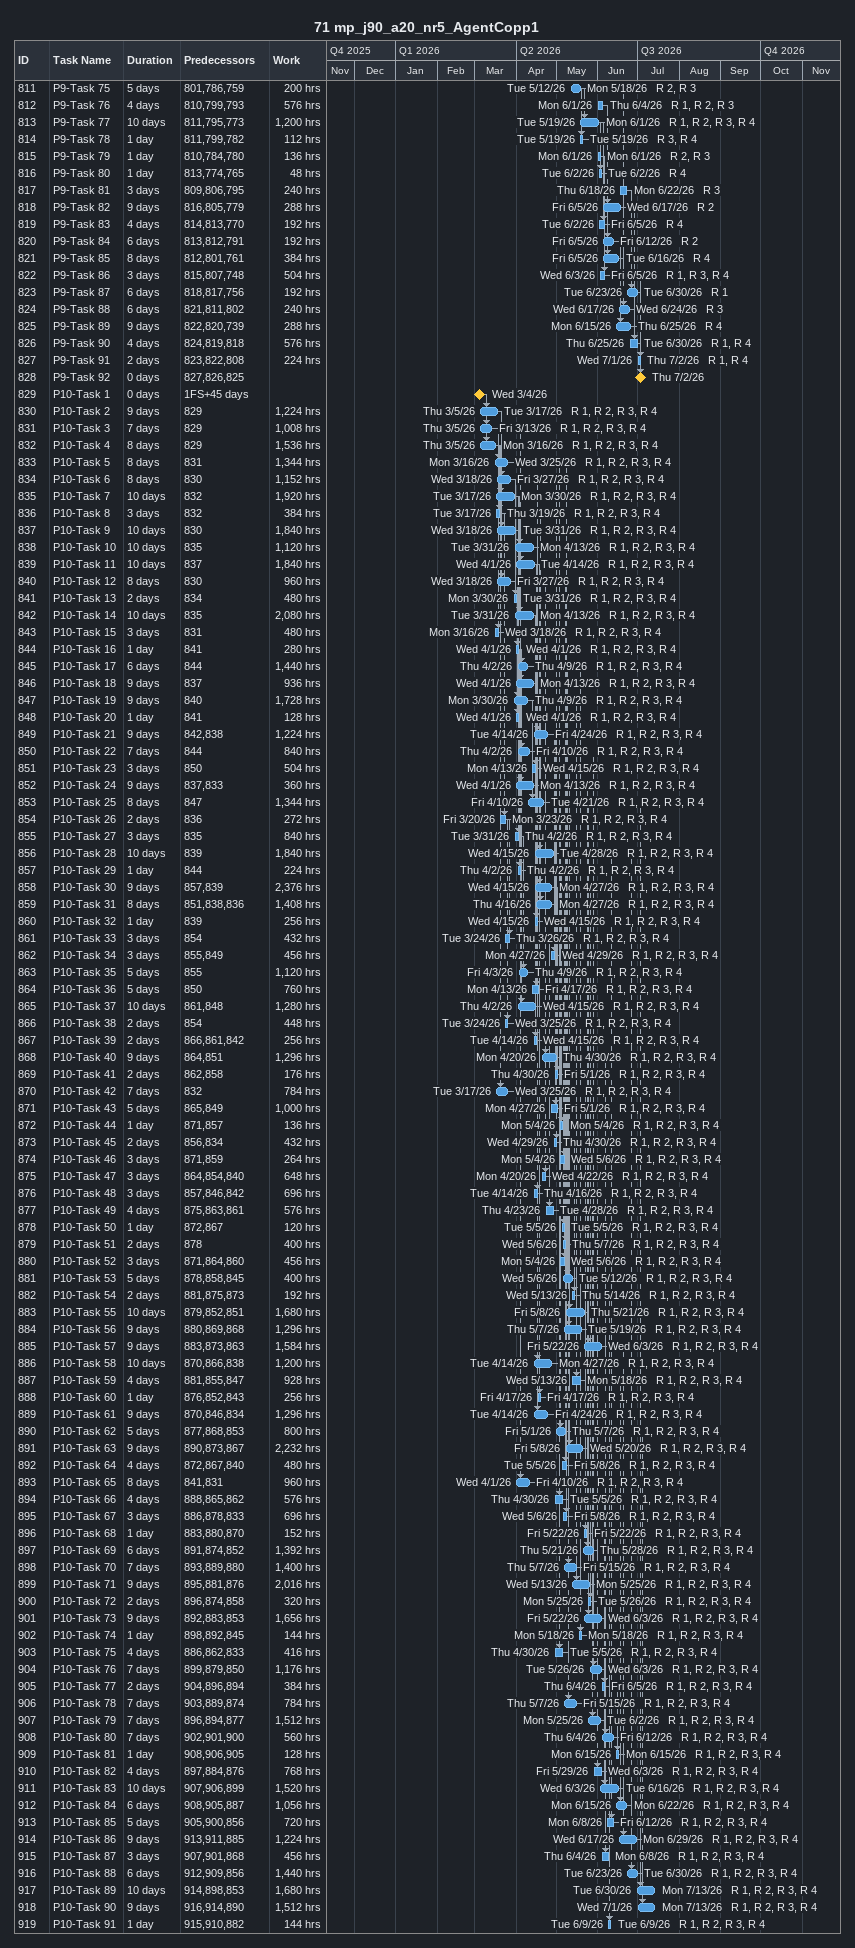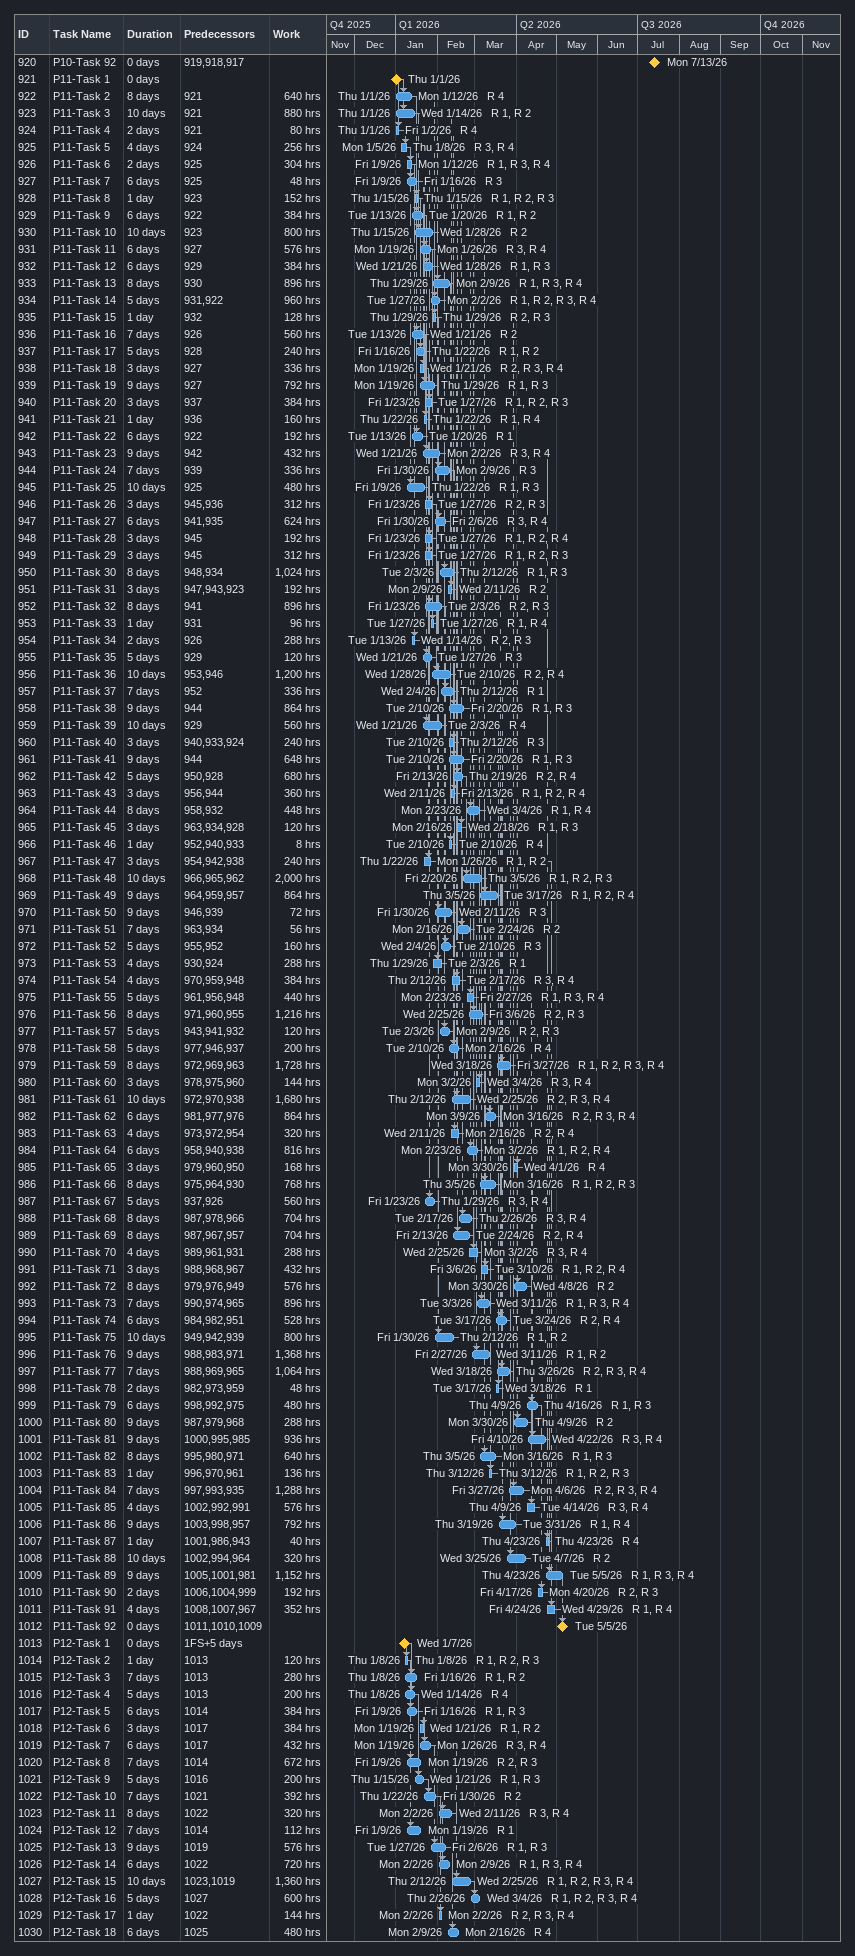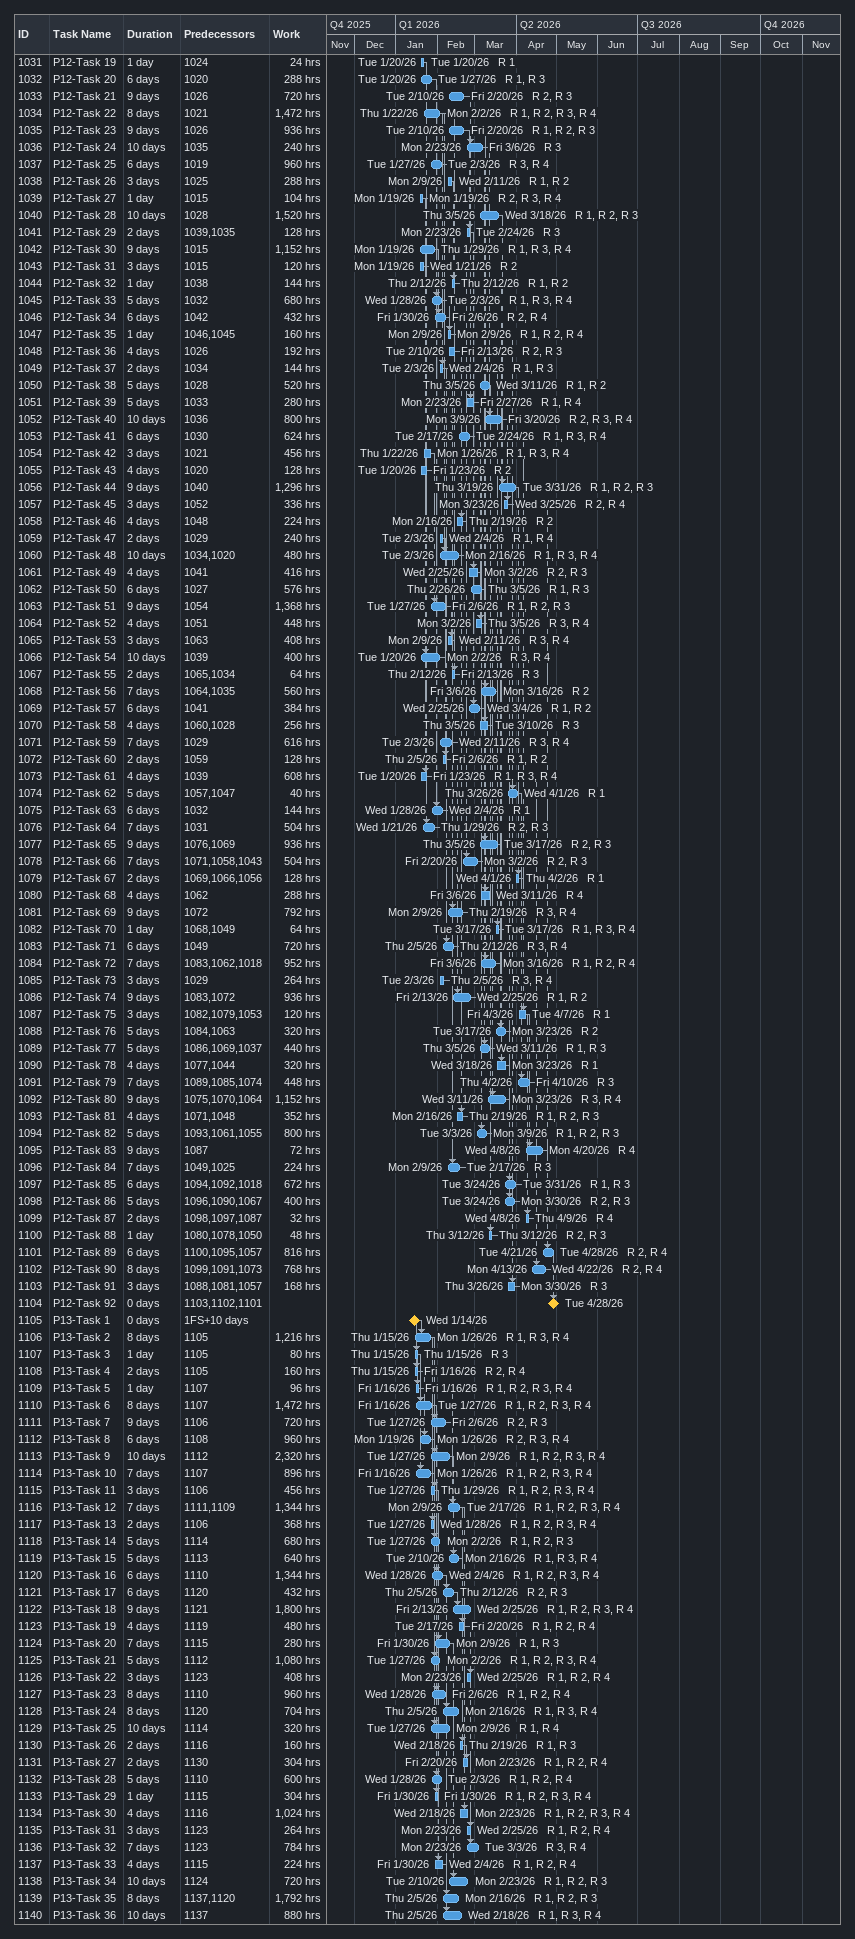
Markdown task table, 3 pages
71 mp_j90_a20_nr5_AgentCopp1

| ID | Task | Duration | Start | Finish | Predecessors | Resources | Work (h) |
|---|---|---|---|---|---|---|---|
| 811 | P9-Task 75 | 5d | 2026-05-12 | 2026-05-18 | 801, 786, 759 | R 2, R 3 | 200 |
| 812 | P9-Task 76 | 4d | 2026-06-01 | 2026-06-04 | 810, 799, 793 | R 1, R 2, R 3 | 576 |
| 813 | P9-Task 77 | 10d | 2026-05-19 | 2026-06-01 | 811, 795, 773 | R 1, R 2, R 3, R 4 | 1200 |
| 814 | P9-Task 78 | 1d | 2026-05-19 | 2026-05-19 | 811, 799, 782 | R 3, R 4 | 112 |
| 815 | P9-Task 79 | 1d | 2026-06-01 | 2026-06-01 | 810, 784, 780 | R 2, R 3 | 136 |
| 816 | P9-Task 80 | 1d | 2026-06-02 | 2026-06-02 | 813, 774, 765 | R 4 | 48 |
| 817 | P9-Task 81 | 3d | 2026-06-18 | 2026-06-22 | 809, 806, 795 | R 3 | 240 |
| 818 | P9-Task 82 | 9d | 2026-06-05 | 2026-06-17 | 816, 805, 779 | R 2 | 288 |
| 819 | P9-Task 83 | 4d | 2026-06-02 | 2026-06-05 | 814, 813, 770 | R 4 | 192 |
| 820 | P9-Task 84 | 6d | 2026-06-05 | 2026-06-12 | 813, 812, 791 | R 2 | 192 |
| 821 | P9-Task 85 | 8d | 2026-06-05 | 2026-06-16 | 812, 801, 761 | R 4 | 384 |
| 822 | P9-Task 86 | 3d | 2026-06-03 | 2026-06-05 | 815, 807, 748 | R 1, R 3, R 4 | 504 |
| 823 | P9-Task 87 | 6d | 2026-06-23 | 2026-06-30 | 818, 817, 756 | R 1 | 192 |
| 824 | P9-Task 88 | 6d | 2026-06-17 | 2026-06-24 | 821, 811, 802 | R 3 | 240 |
| 825 | P9-Task 89 | 9d | 2026-06-15 | 2026-06-25 | 822, 820, 739 | R 4 | 288 |
| 826 | P9-Task 90 | 4d | 2026-06-25 | 2026-06-30 | 824, 819, 818 | R 1, R 4 | 576 |
| 827 | P9-Task 91 | 2d | 2026-07-01 | 2026-07-02 | 823, 822, 808 | R 1, R 4 | 224 |
| 828 | P9-Task 92 | 0d | 2026-07-02 | 2026-07-02 | 827, 826, 825 |  |  |
| 829 | P10-Task 1 | 0d | 2026-03-04 | 2026-03-04 | 1FS+45d |  |  |
| 830 | P10-Task 2 | 9d | 2026-03-05 | 2026-03-17 | 829 | R 1, R 2, R 3, R 4 | 1224 |
| 831 | P10-Task 3 | 7d | 2026-03-05 | 2026-03-13 | 829 | R 1, R 2, R 3, R 4 | 1008 |
| 832 | P10-Task 4 | 8d | 2026-03-05 | 2026-03-16 | 829 | R 1, R 2, R 3, R 4 | 1536 |
| 833 | P10-Task 5 | 8d | 2026-03-16 | 2026-03-25 | 831 | R 1, R 2, R 3, R 4 | 1344 |
| 834 | P10-Task 6 | 8d | 2026-03-18 | 2026-03-27 | 830 | R 1, R 2, R 3, R 4 | 1152 |
| 835 | P10-Task 7 | 10d | 2026-03-17 | 2026-03-30 | 832 | R 1, R 2, R 3, R 4 | 1920 |
| 836 | P10-Task 8 | 3d | 2026-03-17 | 2026-03-19 | 832 | R 1, R 2, R 3, R 4 | 384 |
| 837 | P10-Task 9 | 10d | 2026-03-18 | 2026-03-31 | 830 | R 1, R 2, R 3, R 4 | 1840 |
| 838 | P10-Task 10 | 10d | 2026-03-31 | 2026-04-13 | 835 | R 1, R 2, R 3, R 4 | 1120 |
| 839 | P10-Task 11 | 10d | 2026-04-01 | 2026-04-14 | 837 | R 1, R 2, R 3, R 4 | 1840 |
| 840 | P10-Task 12 | 8d | 2026-03-18 | 2026-03-27 | 830 | R 1, R 2, R 3, R 4 | 960 |
| 841 | P10-Task 13 | 2d | 2026-03-30 | 2026-03-31 | 834 | R 1, R 2, R 3, R 4 | 480 |
| 842 | P10-Task 14 | 10d | 2026-03-31 | 2026-04-13 | 835 | R 1, R 2, R 3, R 4 | 2080 |
| 843 | P10-Task 15 | 3d | 2026-03-16 | 2026-03-18 | 831 | R 1, R 2, R 3, R 4 | 480 |
| 844 | P10-Task 16 | 1d | 2026-04-01 | 2026-04-01 | 841 | R 1, R 2, R 3, R 4 | 280 |
| 845 | P10-Task 17 | 6d | 2026-04-02 | 2026-04-09 | 844 | R 1, R 2, R 3, R 4 | 1440 |
| 846 | P10-Task 18 | 9d | 2026-04-01 | 2026-04-13 | 837 | R 1, R 2, R 3, R 4 | 936 |
| 847 | P10-Task 19 | 9d | 2026-03-30 | 2026-04-09 | 840 | R 1, R 2, R 3, R 4 | 1728 |
| 848 | P10-Task 20 | 1d | 2026-04-01 | 2026-04-01 | 841 | R 1, R 2, R 3, R 4 | 128 |
| 849 | P10-Task 21 | 9d | 2026-04-14 | 2026-04-24 | 842, 838 | R 1, R 2, R 3, R 4 | 1224 |
| 850 | P10-Task 22 | 7d | 2026-04-02 | 2026-04-10 | 844 | R 1, R 2, R 3, R 4 | 840 |
| 851 | P10-Task 23 | 3d | 2026-04-13 | 2026-04-15 | 850 | R 1, R 2, R 3, R 4 | 504 |
| 852 | P10-Task 24 | 9d | 2026-04-01 | 2026-04-13 | 837, 833 | R 1, R 2, R 3, R 4 | 360 |
| 853 | P10-Task 25 | 8d | 2026-04-10 | 2026-04-21 | 847 | R 1, R 2, R 3, R 4 | 1344 |
| 854 | P10-Task 26 | 2d | 2026-03-20 | 2026-03-23 | 836 | R 1, R 2, R 3, R 4 | 272 |
| 855 | P10-Task 27 | 3d | 2026-03-31 | 2026-04-02 | 835 | R 1, R 2, R 3, R 4 | 840 |
| 856 | P10-Task 28 | 10d | 2026-04-15 | 2026-04-28 | 839 | R 1, R 2, R 3, R 4 | 1840 |
| 857 | P10-Task 29 | 1d | 2026-04-02 | 2026-04-02 | 844 | R 1, R 2, R 3, R 4 | 224 |
| 858 | P10-Task 30 | 9d | 2026-04-15 | 2026-04-27 | 857, 839 | R 1, R 2, R 3, R 4 | 2376 |
| 859 | P10-Task 31 | 8d | 2026-04-16 | 2026-04-27 | 851, 838, 836 | R 1, R 2, R 3, R 4 | 1408 |
| 860 | P10-Task 32 | 1d | 2026-04-15 | 2026-04-15 | 839 | R 1, R 2, R 3, R 4 | 256 |
| 861 | P10-Task 33 | 3d | 2026-03-24 | 2026-03-26 | 854 | R 1, R 2, R 3, R 4 | 432 |
| 862 | P10-Task 34 | 3d | 2026-04-27 | 2026-04-29 | 855, 849 | R 1, R 2, R 3, R 4 | 456 |
| 863 | P10-Task 35 | 5d | 2026-04-03 | 2026-04-09 | 855 | R 1, R 2, R 3, R 4 | 1120 |
| 864 | P10-Task 36 | 5d | 2026-04-13 | 2026-04-17 | 850 | R 1, R 2, R 3, R 4 | 760 |
| 865 | P10-Task 37 | 10d | 2026-04-02 | 2026-04-15 | 861, 848 | R 1, R 2, R 3, R 4 | 1280 |
| 866 | P10-Task 38 | 2d | 2026-03-24 | 2026-03-25 | 854 | R 1, R 2, R 3, R 4 | 448 |
| 867 | P10-Task 39 | 2d | 2026-04-14 | 2026-04-15 | 866, 861, 842 | R 1, R 2, R 3, R 4 | 256 |
| 868 | P10-Task 40 | 9d | 2026-04-20 | 2026-04-30 | 864, 851 | R 1, R 2, R 3, R 4 | 1296 |
| 869 | P10-Task 41 | 2d | 2026-04-30 | 2026-05-01 | 862, 858 | R 1, R 2, R 3, R 4 | 176 |
| 870 | P10-Task 42 | 7d | 2026-03-17 | 2026-03-25 | 832 | R 1, R 2, R 3, R 4 | 784 |
| 871 | P10-Task 43 | 5d | 2026-04-27 | 2026-05-01 | 865, 849 | R 1, R 2, R 3, R 4 | 1000 |
| 872 | P10-Task 44 | 1d | 2026-05-04 | 2026-05-04 | 871, 857 | R 1, R 2, R 3, R 4 | 136 |
| 873 | P10-Task 45 | 2d | 2026-04-29 | 2026-04-30 | 856, 834 | R 1, R 2, R 3, R 4 | 432 |
| 874 | P10-Task 46 | 3d | 2026-05-04 | 2026-05-06 | 871, 859 | R 1, R 2, R 3, R 4 | 264 |
| 875 | P10-Task 47 | 3d | 2026-04-20 | 2026-04-22 | 864, 854, 840 | R 1, R 2, R 3, R 4 | 648 |
| 876 | P10-Task 48 | 3d | 2026-04-14 | 2026-04-16 | 857, 846, 842 | R 1, R 2, R 3, R 4 | 696 |
| 877 | P10-Task 49 | 4d | 2026-04-23 | 2026-04-28 | 875, 863, 861 | R 1, R 2, R 3, R 4 | 576 |
| 878 | P10-Task 50 | 1d | 2026-05-05 | 2026-05-05 | 872, 867 | R 1, R 2, R 3, R 4 | 120 |
| 879 | P10-Task 51 | 2d | 2026-05-06 | 2026-05-07 | 878 | R 1, R 2, R 3, R 4 | 400 |
| 880 | P10-Task 52 | 3d | 2026-05-04 | 2026-05-06 | 871, 864, 860 | R 1, R 2, R 3, R 4 | 456 |
| 881 | P10-Task 53 | 5d | 2026-05-06 | 2026-05-12 | 878, 858, 845 | R 1, R 2, R 3, R 4 | 400 |
| 882 | P10-Task 54 | 2d | 2026-05-13 | 2026-05-14 | 881, 875, 873 | R 1, R 2, R 3, R 4 | 192 |
| 883 | P10-Task 55 | 10d | 2026-05-08 | 2026-05-21 | 879, 852, 851 | R 1, R 2, R 3, R 4 | 1680 |
| 884 | P10-Task 56 | 9d | 2026-05-07 | 2026-05-19 | 880, 869, 868 | R 1, R 2, R 3, R 4 | 1296 |
| 885 | P10-Task 57 | 9d | 2026-05-22 | 2026-06-03 | 883, 873, 863 | R 1, R 2, R 3, R 4 | 1584 |
| 886 | P10-Task 58 | 10d | 2026-04-14 | 2026-04-27 | 870, 866, 838 | R 1, R 2, R 3, R 4 | 1200 |
| 887 | P10-Task 59 | 4d | 2026-05-13 | 2026-05-18 | 881, 855, 847 | R 1, R 2, R 3, R 4 | 928 |
| 888 | P10-Task 60 | 1d | 2026-04-17 | 2026-04-17 | 876, 852, 843 | R 1, R 2, R 3, R 4 | 256 |
| 889 | P10-Task 61 | 9d | 2026-04-14 | 2026-04-24 | 870, 846, 834 | R 1, R 2, R 3, R 4 | 1296 |
| 890 | P10-Task 62 | 5d | 2026-05-01 | 2026-05-07 | 877, 868, 853 | R 1, R 2, R 3, R 4 | 800 |
| 891 | P10-Task 63 | 9d | 2026-05-08 | 2026-05-20 | 890, 873, 867 | R 1, R 2, R 3, R 4 | 2232 |
| 892 | P10-Task 64 | 4d | 2026-05-05 | 2026-05-08 | 872, 867, 840 | R 1, R 2, R 3, R 4 | 480 |
| 893 | P10-Task 65 | 8d | 2026-04-01 | 2026-04-10 | 841, 831 | R 1, R 2, R 3, R 4 | 960 |
| 894 | P10-Task 66 | 4d | 2026-04-30 | 2026-05-05 | 888, 865, 862 | R 1, R 2, R 3, R 4 | 576 |
| 895 | P10-Task 67 | 3d | 2026-05-06 | 2026-05-08 | 886, 878, 833 | R 1, R 2, R 3, R 4 | 696 |
| 896 | P10-Task 68 | 1d | 2026-05-22 | 2026-05-22 | 883, 880, 870 | R 1, R 2, R 3, R 4 | 152 |
| 897 | P10-Task 69 | 6d | 2026-05-21 | 2026-05-28 | 891, 874, 852 | R 1, R 2, R 3, R 4 | 1392 |
| 898 | P10-Task 70 | 7d | 2026-05-07 | 2026-05-15 | 893, 889, 880 | R 1, R 2, R 3, R 4 | 1400 |
| 899 | P10-Task 71 | 9d | 2026-05-13 | 2026-05-25 | 895, 881, 876 | R 1, R 2, R 3, R 4 | 2016 |
| 900 | P10-Task 72 | 2d | 2026-05-25 | 2026-05-26 | 896, 874, 858 | R 1, R 2, R 3, R 4 | 320 |
| 901 | P10-Task 73 | 9d | 2026-05-22 | 2026-06-03 | 892, 883, 853 | R 1, R 2, R 3, R 4 | 1656 |
| 902 | P10-Task 74 | 1d | 2026-05-18 | 2026-05-18 | 898, 892, 845 | R 1, R 2, R 3, R 4 | 144 |
| 903 | P10-Task 75 | 4d | 2026-04-30 | 2026-05-05 | 886, 862, 833 | R 1, R 2, R 3, R 4 | 416 |
| 904 | P10-Task 76 | 7d | 2026-05-26 | 2026-06-03 | 899, 879, 850 | R 1, R 2, R 3, R 4 | 1176 |
| 905 | P10-Task 77 | 2d | 2026-06-04 | 2026-06-05 | 904, 896, 894 | R 1, R 2, R 3, R 4 | 384 |
| 906 | P10-Task 78 | 7d | 2026-05-07 | 2026-05-15 | 903, 889, 874 | R 1, R 2, R 3, R 4 | 784 |
| 907 | P10-Task 79 | 7d | 2026-05-25 | 2026-06-02 | 896, 894, 877 | R 1, R 2, R 3, R 4 | 1512 |
| 908 | P10-Task 80 | 7d | 2026-06-04 | 2026-06-12 | 902, 901, 900 | R 1, R 2, R 3, R 4 | 560 |
| 909 | P10-Task 81 | 1d | 2026-06-15 | 2026-06-15 | 908, 906, 905 | R 1, R 2, R 3, R 4 | 128 |
| 910 | P10-Task 82 | 4d | 2026-05-29 | 2026-06-03 | 897, 884, 876 | R 1, R 2, R 3, R 4 | 768 |
| 911 | P10-Task 83 | 10d | 2026-06-03 | 2026-06-16 | 907, 906, 899 | R 1, R 2, R 3, R 4 | 1520 |
| 912 | P10-Task 84 | 6d | 2026-06-15 | 2026-06-22 | 908, 905, 887 | R 1, R 2, R 3, R 4 | 1056 |
| 913 | P10-Task 85 | 5d | 2026-06-08 | 2026-06-12 | 905, 900, 856 | R 1, R 2, R 3, R 4 | 720 |
| 914 | P10-Task 86 | 9d | 2026-06-17 | 2026-06-29 | 913, 911, 885 | R 1, R 2, R 3, R 4 | 1224 |
| 915 | P10-Task 87 | 3d | 2026-06-04 | 2026-06-08 | 907, 901, 868 | R 1, R 2, R 3, R 4 | 456 |
| 916 | P10-Task 88 | 6d | 2026-06-23 | 2026-06-30 | 912, 909, 856 | R 1, R 2, R 3, R 4 | 1440 |
| 917 | P10-Task 89 | 10d | 2026-06-30 | 2026-07-13 | 914, 898, 853 | R 1, R 2, R 3, R 4 | 1680 |
| 918 | P10-Task 90 | 9d | 2026-07-01 | 2026-07-13 | 916, 914, 890 | R 1, R 2, R 3, R 4 | 1512 |
| 919 | P10-Task 91 | 1d | 2026-06-09 | 2026-06-09 | 915, 910, 882 | R 1, R 2, R 3, R 4 | 144 |
| 920 | P10-Task 92 | 0d | 2026-07-13 | 2026-07-13 | 919, 918, 917 |  |  |
| 921 | P11-Task 1 | 0d | 2026-01-01 | 2026-01-01 |  |  |  |
| 922 | P11-Task 2 | 8d | 2026-01-01 | 2026-01-12 | 921 | R 4 | 640 |
| 923 | P11-Task 3 | 10d | 2026-01-01 | 2026-01-14 | 921 | R 1, R 2 | 880 |
| 924 | P11-Task 4 | 2d | 2026-01-01 | 2026-01-02 | 921 | R 4 | 80 |
| 925 | P11-Task 5 | 4d | 2026-01-05 | 2026-01-08 | 924 | R 3, R 4 | 256 |
| 926 | P11-Task 6 | 2d | 2026-01-09 | 2026-01-12 | 925 | R 1, R 3, R 4 | 304 |
| 927 | P11-Task 7 | 6d | 2026-01-09 | 2026-01-16 | 925 | R 3 | 48 |
| 928 | P11-Task 8 | 1d | 2026-01-15 | 2026-01-15 | 923 | R 1, R 2, R 3 | 152 |
| 929 | P11-Task 9 | 6d | 2026-01-13 | 2026-01-20 | 922 | R 1, R 2 | 384 |
| 930 | P11-Task 10 | 10d | 2026-01-15 | 2026-01-28 | 923 | R 2 | 800 |
| 931 | P11-Task 11 | 6d | 2026-01-19 | 2026-01-26 | 927 | R 3, R 4 | 576 |
| 932 | P11-Task 12 | 6d | 2026-01-21 | 2026-01-28 | 929 | R 1, R 3 | 384 |
| 933 | P11-Task 13 | 8d | 2026-01-29 | 2026-02-09 | 930 | R 1, R 3, R 4 | 896 |
| 934 | P11-Task 14 | 5d | 2026-01-27 | 2026-02-02 | 931, 922 | R 1, R 2, R 3, R 4 | 960 |
| 935 | P11-Task 15 | 1d | 2026-01-29 | 2026-01-29 | 932 | R 2, R 3 | 128 |
| 936 | P11-Task 16 | 7d | 2026-01-13 | 2026-01-21 | 926 | R 2 | 560 |
| 937 | P11-Task 17 | 5d | 2026-01-16 | 2026-01-22 | 928 | R 1, R 2 | 240 |
| 938 | P11-Task 18 | 3d | 2026-01-19 | 2026-01-21 | 927 | R 2, R 3, R 4 | 336 |
| 939 | P11-Task 19 | 9d | 2026-01-19 | 2026-01-29 | 927 | R 1, R 3 | 792 |
| 940 | P11-Task 20 | 3d | 2026-01-23 | 2026-01-27 | 937 | R 1, R 2, R 3 | 384 |
| 941 | P11-Task 21 | 1d | 2026-01-22 | 2026-01-22 | 936 | R 1, R 4 | 160 |
| 942 | P11-Task 22 | 6d | 2026-01-13 | 2026-01-20 | 922 | R 1 | 192 |
| 943 | P11-Task 23 | 9d | 2026-01-21 | 2026-02-02 | 942 | R 3, R 4 | 432 |
| 944 | P11-Task 24 | 7d | 2026-01-30 | 2026-02-09 | 939 | R 3 | 336 |
| 945 | P11-Task 25 | 10d | 2026-01-09 | 2026-01-22 | 925 | R 1, R 3 | 480 |
| 946 | P11-Task 26 | 3d | 2026-01-23 | 2026-01-27 | 945, 936 | R 2, R 3 | 312 |
| 947 | P11-Task 27 | 6d | 2026-01-30 | 2026-02-06 | 941, 935 | R 3, R 4 | 624 |
| 948 | P11-Task 28 | 3d | 2026-01-23 | 2026-01-27 | 945 | R 1, R 2, R 4 | 192 |
| 949 | P11-Task 29 | 3d | 2026-01-23 | 2026-01-27 | 945 | R 1, R 2, R 3 | 312 |
| 950 | P11-Task 30 | 8d | 2026-02-03 | 2026-02-12 | 948, 934 | R 1, R 3 | 1024 |
| 951 | P11-Task 31 | 3d | 2026-02-09 | 2026-02-11 | 947, 943, 923 | R 2 | 192 |
| 952 | P11-Task 32 | 8d | 2026-01-23 | 2026-02-03 | 941 | R 2, R 3 | 896 |
| 953 | P11-Task 33 | 1d | 2026-01-27 | 2026-01-27 | 931 | R 1, R 4 | 96 |
| 954 | P11-Task 34 | 2d | 2026-01-13 | 2026-01-14 | 926 | R 2, R 3 | 288 |
| 955 | P11-Task 35 | 5d | 2026-01-21 | 2026-01-27 | 929 | R 3 | 120 |
| 956 | P11-Task 36 | 10d | 2026-01-28 | 2026-02-10 | 953, 946 | R 2, R 4 | 1200 |
| 957 | P11-Task 37 | 7d | 2026-02-04 | 2026-02-12 | 952 | R 1 | 336 |
| 958 | P11-Task 38 | 9d | 2026-02-10 | 2026-02-20 | 944 | R 1, R 3 | 864 |
| 959 | P11-Task 39 | 10d | 2026-01-21 | 2026-02-03 | 929 | R 4 | 560 |
| 960 | P11-Task 40 | 3d | 2026-02-10 | 2026-02-12 | 940, 933, 924 | R 3 | 240 |
| 961 | P11-Task 41 | 9d | 2026-02-10 | 2026-02-20 | 944 | R 1, R 3 | 648 |
| 962 | P11-Task 42 | 5d | 2026-02-13 | 2026-02-19 | 950, 928 | R 2, R 4 | 680 |
| 963 | P11-Task 43 | 3d | 2026-02-11 | 2026-02-13 | 956, 944 | R 1, R 2, R 4 | 360 |
| 964 | P11-Task 44 | 8d | 2026-02-23 | 2026-03-04 | 958, 932 | R 1, R 4 | 448 |
| 965 | P11-Task 45 | 3d | 2026-02-16 | 2026-02-18 | 963, 934, 928 | R 1, R 3 | 120 |
| 966 | P11-Task 46 | 1d | 2026-02-10 | 2026-02-10 | 952, 940, 933 | R 4 | 8 |
| 967 | P11-Task 47 | 3d | 2026-01-22 | 2026-01-26 | 954, 942, 938 | R 1, R 2 | 240 |
| 968 | P11-Task 48 | 10d | 2026-02-20 | 2026-03-05 | 966, 965, 962 | R 1, R 2, R 3 | 2000 |
| 969 | P11-Task 49 | 9d | 2026-03-05 | 2026-03-17 | 964, 959, 957 | R 1, R 2, R 4 | 864 |
| 970 | P11-Task 50 | 9d | 2026-01-30 | 2026-02-11 | 946, 939 | R 3 | 72 |
| 971 | P11-Task 51 | 7d | 2026-02-16 | 2026-02-24 | 963, 934 | R 2 | 56 |
| 972 | P11-Task 52 | 5d | 2026-02-04 | 2026-02-10 | 955, 952 | R 3 | 160 |
| 973 | P11-Task 53 | 4d | 2026-01-29 | 2026-02-03 | 930, 924 | R 1 | 288 |
| 974 | P11-Task 54 | 4d | 2026-02-12 | 2026-02-17 | 970, 959, 948 | R 3, R 4 | 384 |
| 975 | P11-Task 55 | 5d | 2026-02-23 | 2026-02-27 | 961, 956, 948 | R 1, R 3, R 4 | 440 |
| 976 | P11-Task 56 | 8d | 2026-02-25 | 2026-03-06 | 971, 960, 955 | R 2, R 3 | 1216 |
| 977 | P11-Task 57 | 5d | 2026-02-03 | 2026-02-09 | 943, 941, 932 | R 2, R 3 | 120 |
| 978 | P11-Task 58 | 5d | 2026-02-10 | 2026-02-16 | 977, 946, 937 | R 4 | 200 |
| 979 | P11-Task 59 | 8d | 2026-03-18 | 2026-03-27 | 972, 969, 963 | R 1, R 2, R 3, R 4 | 1728 |
| 980 | P11-Task 60 | 3d | 2026-03-02 | 2026-03-04 | 978, 975, 960 | R 3, R 4 | 144 |
| 981 | P11-Task 61 | 10d | 2026-02-12 | 2026-02-25 | 972, 970, 938 | R 2, R 3, R 4 | 1680 |
| 982 | P11-Task 62 | 6d | 2026-03-09 | 2026-03-16 | 981, 977, 976 | R 2, R 3, R 4 | 864 |
| 983 | P11-Task 63 | 4d | 2026-02-11 | 2026-02-16 | 973, 972, 954 | R 2, R 4 | 320 |
| 984 | P11-Task 64 | 6d | 2026-02-23 | 2026-03-02 | 958, 940, 938 | R 1, R 2, R 4 | 816 |
| 985 | P11-Task 65 | 3d | 2026-03-30 | 2026-04-01 | 979, 960, 950 | R 4 | 168 |
| 986 | P11-Task 66 | 8d | 2026-03-05 | 2026-03-16 | 975, 964, 930 | R 1, R 2, R 3 | 768 |
| 987 | P11-Task 67 | 5d | 2026-01-23 | 2026-01-29 | 937, 926 | R 3, R 4 | 560 |
| 988 | P11-Task 68 | 8d | 2026-02-17 | 2026-02-26 | 987, 978, 966 | R 3, R 4 | 704 |
| 989 | P11-Task 69 | 8d | 2026-02-13 | 2026-02-24 | 987, 967, 957 | R 2, R 4 | 704 |
| 990 | P11-Task 70 | 4d | 2026-02-25 | 2026-03-02 | 989, 961, 931 | R 3, R 4 | 288 |
| 991 | P11-Task 71 | 3d | 2026-03-06 | 2026-03-10 | 988, 968, 967 | R 1, R 2, R 4 | 432 |
| 992 | P11-Task 72 | 8d | 2026-03-30 | 2026-04-08 | 979, 976, 949 | R 2 | 576 |
| 993 | P11-Task 73 | 7d | 2026-03-03 | 2026-03-11 | 990, 974, 965 | R 1, R 3, R 4 | 896 |
| 994 | P11-Task 74 | 6d | 2026-03-17 | 2026-03-24 | 984, 982, 951 | R 2, R 4 | 528 |
| 995 | P11-Task 75 | 10d | 2026-01-30 | 2026-02-12 | 949, 942, 939 | R 1, R 2 | 800 |
| 996 | P11-Task 76 | 9d | 2026-02-27 | 2026-03-11 | 988, 983, 971 | R 1, R 2 | 1368 |
| 997 | P11-Task 77 | 7d | 2026-03-18 | 2026-03-26 | 988, 969, 965 | R 2, R 3, R 4 | 1064 |
| 998 | P11-Task 78 | 2d | 2026-03-17 | 2026-03-18 | 982, 973, 959 | R 1 | 48 |
| 999 | P11-Task 79 | 6d | 2026-04-09 | 2026-04-16 | 998, 992, 975 | R 1, R 3 | 480 |
| 1000 | P11-Task 80 | 9d | 2026-03-30 | 2026-04-09 | 987, 979, 968 | R 2 | 288 |
| 1001 | P11-Task 81 | 9d | 2026-04-10 | 2026-04-22 | 1000, 995, 985 | R 3, R 4 | 936 |
| 1002 | P11-Task 82 | 8d | 2026-03-05 | 2026-03-16 | 995, 980, 971 | R 1, R 3 | 640 |
| 1003 | P11-Task 83 | 1d | 2026-03-12 | 2026-03-12 | 996, 970, 961 | R 1, R 2, R 3 | 136 |
| 1004 | P11-Task 84 | 7d | 2026-03-27 | 2026-04-06 | 997, 993, 935 | R 2, R 3, R 4 | 1288 |
| 1005 | P11-Task 85 | 4d | 2026-04-09 | 2026-04-14 | 1002, 992, 991 | R 3, R 4 | 576 |
| 1006 | P11-Task 86 | 9d | 2026-03-19 | 2026-03-31 | 1003, 998, 957 | R 1, R 4 | 792 |
| 1007 | P11-Task 87 | 1d | 2026-04-23 | 2026-04-23 | 1001, 986, 943 | R 4 | 40 |
| 1008 | P11-Task 88 | 10d | 2026-03-25 | 2026-04-07 | 1002, 994, 964 | R 2 | 320 |
| 1009 | P11-Task 89 | 9d | 2026-04-23 | 2026-05-05 | 1005, 1001, 981 | R 1, R 3, R 4 | 1152 |
| 1010 | P11-Task 90 | 2d | 2026-04-17 | 2026-04-20 | 1006, 1004, 999 | R 2, R 3 | 192 |
| 1011 | P11-Task 91 | 4d | 2026-04-24 | 2026-04-29 | 1008, 1007, 967 | R 1, R 4 | 352 |
| 1012 | P11-Task 92 | 0d | 2026-05-05 | 2026-05-05 | 1011, 1010, 1009 |  |  |
| 1013 | P12-Task 1 | 0d | 2026-01-07 | 2026-01-07 | 1FS+5d |  |  |
| 1014 | P12-Task 2 | 1d | 2026-01-08 | 2026-01-08 | 1013 | R 1, R 2, R 3 | 120 |
| 1015 | P12-Task 3 | 7d | 2026-01-08 | 2026-01-16 | 1013 | R 1, R 2 | 280 |
| 1016 | P12-Task 4 | 5d | 2026-01-08 | 2026-01-14 | 1013 | R 4 | 200 |
| 1017 | P12-Task 5 | 6d | 2026-01-09 | 2026-01-16 | 1014 | R 1, R 3 | 384 |
| 1018 | P12-Task 6 | 3d | 2026-01-19 | 2026-01-21 | 1017 | R 1, R 2 | 384 |
| 1019 | P12-Task 7 | 6d | 2026-01-19 | 2026-01-26 | 1017 | R 3, R 4 | 432 |
| 1020 | P12-Task 8 | 7d | 2026-01-09 | 2026-01-19 | 1014 | R 2, R 3 | 672 |
| 1021 | P12-Task 9 | 5d | 2026-01-15 | 2026-01-21 | 1016 | R 1, R 3 | 200 |
| 1022 | P12-Task 10 | 7d | 2026-01-22 | 2026-01-30 | 1021 | R 2 | 392 |
| 1023 | P12-Task 11 | 8d | 2026-02-02 | 2026-02-11 | 1022 | R 3, R 4 | 320 |
| 1024 | P12-Task 12 | 7d | 2026-01-09 | 2026-01-19 | 1014 | R 1 | 112 |
| 1025 | P12-Task 13 | 9d | 2026-01-27 | 2026-02-06 | 1019 | R 1, R 3 | 576 |
| 1026 | P12-Task 14 | 6d | 2026-02-02 | 2026-02-09 | 1022 | R 1, R 3, R 4 | 720 |
| 1027 | P12-Task 15 | 10d | 2026-02-12 | 2026-02-25 | 1023, 1019 | R 1, R 2, R 3, R 4 | 1360 |
| 1028 | P12-Task 16 | 5d | 2026-02-26 | 2026-03-04 | 1027 | R 1, R 2, R 3, R 4 | 600 |
| 1029 | P12-Task 17 | 1d | 2026-02-02 | 2026-02-02 | 1022 | R 2, R 3, R 4 | 144 |
| 1030 | P12-Task 18 | 6d | 2026-02-09 | 2026-02-16 | 1025 | R 4 | 480 |
| 1031 | P12-Task 19 | 1d | 2026-01-20 | 2026-01-20 | 1024 | R 1 | 24 |
| 1032 | P12-Task 20 | 6d | 2026-01-20 | 2026-01-27 | 1020 | R 1, R 3 | 288 |
| 1033 | P12-Task 21 | 9d | 2026-02-10 | 2026-02-20 | 1026 | R 2, R 3 | 720 |
| 1034 | P12-Task 22 | 8d | 2026-01-22 | 2026-02-02 | 1021 | R 1, R 2, R 3, R 4 | 1472 |
| 1035 | P12-Task 23 | 9d | 2026-02-10 | 2026-02-20 | 1026 | R 1, R 2, R 3 | 936 |
| 1036 | P12-Task 24 | 10d | 2026-02-23 | 2026-03-06 | 1035 | R 3 | 240 |
| 1037 | P12-Task 25 | 6d | 2026-01-27 | 2026-02-03 | 1019 | R 3, R 4 | 960 |
| 1038 | P12-Task 26 | 3d | 2026-02-09 | 2026-02-11 | 1025 | R 1, R 2 | 288 |
| 1039 | P12-Task 27 | 1d | 2026-01-19 | 2026-01-19 | 1015 | R 2, R 3, R 4 | 104 |
| 1040 | P12-Task 28 | 10d | 2026-03-05 | 2026-03-18 | 1028 | R 1, R 2, R 3 | 1520 |
| 1041 | P12-Task 29 | 2d | 2026-02-23 | 2026-02-24 | 1039, 1035 | R 3 | 128 |
| 1042 | P12-Task 30 | 9d | 2026-01-19 | 2026-01-29 | 1015 | R 1, R 3, R 4 | 1152 |
| 1043 | P12-Task 31 | 3d | 2026-01-19 | 2026-01-21 | 1015 | R 2 | 120 |
| 1044 | P12-Task 32 | 1d | 2026-02-12 | 2026-02-12 | 1038 | R 1, R 2 | 144 |
| 1045 | P12-Task 33 | 5d | 2026-01-28 | 2026-02-03 | 1032 | R 1, R 3, R 4 | 680 |
| 1046 | P12-Task 34 | 6d | 2026-01-30 | 2026-02-06 | 1042 | R 2, R 4 | 432 |
| 1047 | P12-Task 35 | 1d | 2026-02-09 | 2026-02-09 | 1046, 1045 | R 1, R 2, R 4 | 160 |
| 1048 | P12-Task 36 | 4d | 2026-02-10 | 2026-02-13 | 1026 | R 2, R 3 | 192 |
| 1049 | P12-Task 37 | 2d | 2026-02-03 | 2026-02-04 | 1034 | R 1, R 3 | 144 |
| 1050 | P12-Task 38 | 5d | 2026-03-05 | 2026-03-11 | 1028 | R 1, R 2 | 520 |
| 1051 | P12-Task 39 | 5d | 2026-02-23 | 2026-02-27 | 1033 | R 1, R 4 | 280 |
| 1052 | P12-Task 40 | 10d | 2026-03-09 | 2026-03-20 | 1036 | R 2, R 3, R 4 | 800 |
| 1053 | P12-Task 41 | 6d | 2026-02-17 | 2026-02-24 | 1030 | R 1, R 3, R 4 | 624 |
| 1054 | P12-Task 42 | 3d | 2026-01-22 | 2026-01-26 | 1021 | R 1, R 3, R 4 | 456 |
| 1055 | P12-Task 43 | 4d | 2026-01-20 | 2026-01-23 | 1020 | R 2 | 128 |
| 1056 | P12-Task 44 | 9d | 2026-03-19 | 2026-03-31 | 1040 | R 1, R 2, R 3 | 1296 |
| 1057 | P12-Task 45 | 3d | 2026-03-23 | 2026-03-25 | 1052 | R 2, R 4 | 336 |
| 1058 | P12-Task 46 | 4d | 2026-02-16 | 2026-02-19 | 1048 | R 2 | 224 |
| 1059 | P12-Task 47 | 2d | 2026-02-03 | 2026-02-04 | 1029 | R 1, R 4 | 240 |
| 1060 | P12-Task 48 | 10d | 2026-02-03 | 2026-02-16 | 1034, 1020 | R 1, R 3, R 4 | 480 |
| 1061 | P12-Task 49 | 4d | 2026-02-25 | 2026-03-02 | 1041 | R 2, R 3 | 416 |
| 1062 | P12-Task 50 | 6d | 2026-02-26 | 2026-03-05 | 1027 | R 1, R 3 | 576 |
| 1063 | P12-Task 51 | 9d | 2026-01-27 | 2026-02-06 | 1054 | R 1, R 2, R 3 | 1368 |
| 1064 | P12-Task 52 | 4d | 2026-03-02 | 2026-03-05 | 1051 | R 3, R 4 | 448 |
| 1065 | P12-Task 53 | 3d | 2026-02-09 | 2026-02-11 | 1063 | R 3, R 4 | 408 |
| 1066 | P12-Task 54 | 10d | 2026-01-20 | 2026-02-02 | 1039 | R 3, R 4 | 400 |
| 1067 | P12-Task 55 | 2d | 2026-02-12 | 2026-02-13 | 1065, 1034 | R 3 | 64 |
| 1068 | P12-Task 56 | 7d | 2026-03-06 | 2026-03-16 | 1064, 1035 | R 2 | 560 |
| 1069 | P12-Task 57 | 6d | 2026-02-25 | 2026-03-04 | 1041 | R 1, R 2 | 384 |
| 1070 | P12-Task 58 | 4d | 2026-03-05 | 2026-03-10 | 1060, 1028 | R 3 | 256 |
| 1071 | P12-Task 59 | 7d | 2026-02-03 | 2026-02-11 | 1029 | R 3, R 4 | 616 |
| 1072 | P12-Task 60 | 2d | 2026-02-05 | 2026-02-06 | 1059 | R 1, R 2 | 128 |
| 1073 | P12-Task 61 | 4d | 2026-01-20 | 2026-01-23 | 1039 | R 1, R 3, R 4 | 608 |
| 1074 | P12-Task 62 | 5d | 2026-03-26 | 2026-04-01 | 1057, 1047 | R 1 | 40 |
| 1075 | P12-Task 63 | 6d | 2026-01-28 | 2026-02-04 | 1032 | R 1 | 144 |
| 1076 | P12-Task 64 | 7d | 2026-01-21 | 2026-01-29 | 1031 | R 2, R 3 | 504 |
| 1077 | P12-Task 65 | 9d | 2026-03-05 | 2026-03-17 | 1076, 1069 | R 2, R 3 | 936 |
| 1078 | P12-Task 66 | 7d | 2026-02-20 | 2026-03-02 | 1071, 1058, 1043 | R 2, R 3 | 504 |
| 1079 | P12-Task 67 | 2d | 2026-04-01 | 2026-04-02 | 1069, 1066, 1056 | R 1 | 128 |
| 1080 | P12-Task 68 | 4d | 2026-03-06 | 2026-03-11 | 1062 | R 4 | 288 |
| 1081 | P12-Task 69 | 9d | 2026-02-09 | 2026-02-19 | 1072 | R 3, R 4 | 792 |
| 1082 | P12-Task 70 | 1d | 2026-03-17 | 2026-03-17 | 1068, 1049 | R 1, R 3, R 4 | 64 |
| 1083 | P12-Task 71 | 6d | 2026-02-05 | 2026-02-12 | 1049 | R 3, R 4 | 720 |
| 1084 | P12-Task 72 | 7d | 2026-03-06 | 2026-03-16 | 1083, 1062, 1018 | R 1, R 2, R 4 | 952 |
| 1085 | P12-Task 73 | 3d | 2026-02-03 | 2026-02-05 | 1029 | R 3, R 4 | 264 |
| 1086 | P12-Task 74 | 9d | 2026-02-13 | 2026-02-25 | 1083, 1072 | R 1, R 2 | 936 |
| 1087 | P12-Task 75 | 3d | 2026-04-03 | 2026-04-07 | 1082, 1079, 1053 | R 1 | 120 |
| 1088 | P12-Task 76 | 5d | 2026-03-17 | 2026-03-23 | 1084, 1063 | R 2 | 320 |
| 1089 | P12-Task 77 | 5d | 2026-03-05 | 2026-03-11 | 1086, 1069, 1037 | R 1, R 3 | 440 |
| 1090 | P12-Task 78 | 4d | 2026-03-18 | 2026-03-23 | 1077, 1044 | R 1 | 320 |
| 1091 | P12-Task 79 | 7d | 2026-04-02 | 2026-04-10 | 1089, 1085, 1074 | R 3 | 448 |
| 1092 | P12-Task 80 | 9d | 2026-03-11 | 2026-03-23 | 1075, 1070, 1064 | R 3, R 4 | 1152 |
| 1093 | P12-Task 81 | 4d | 2026-02-16 | 2026-02-19 | 1071, 1048 | R 1, R 2, R 3 | 352 |
| 1094 | P12-Task 82 | 5d | 2026-03-03 | 2026-03-09 | 1093, 1061, 1055 | R 1, R 2, R 3 | 800 |
| 1095 | P12-Task 83 | 9d | 2026-04-08 | 2026-04-20 | 1087 | R 4 | 72 |
| 1096 | P12-Task 84 | 7d | 2026-02-09 | 2026-02-17 | 1049, 1025 | R 3 | 224 |
| 1097 | P12-Task 85 | 6d | 2026-03-24 | 2026-03-31 | 1094, 1092, 1018 | R 1, R 3 | 672 |
| 1098 | P12-Task 86 | 5d | 2026-03-24 | 2026-03-30 | 1096, 1090, 1067 | R 2, R 3 | 400 |
| 1099 | P12-Task 87 | 2d | 2026-04-08 | 2026-04-09 | 1098, 1097, 1087 | R 4 | 32 |
| 1100 | P12-Task 88 | 1d | 2026-03-12 | 2026-03-12 | 1080, 1078, 1050 | R 2, R 3 | 48 |
| 1101 | P12-Task 89 | 6d | 2026-04-21 | 2026-04-28 | 1100, 1095, 1057 | R 2, R 4 | 816 |
| 1102 | P12-Task 90 | 8d | 2026-04-13 | 2026-04-22 | 1099, 1091, 1073 | R 2, R 4 | 768 |
| 1103 | P12-Task 91 | 3d | 2026-03-26 | 2026-03-30 | 1088, 1081, 1057 | R 3 | 168 |
| 1104 | P12-Task 92 | 0d | 2026-04-28 | 2026-04-28 | 1103, 1102, 1101 |  |  |
| 1105 | P13-Task 1 | 0d | 2026-01-14 | 2026-01-14 | 1FS+10d |  |  |
| 1106 | P13-Task 2 | 8d | 2026-01-15 | 2026-01-26 | 1105 | R 1, R 3, R 4 | 1216 |
| 1107 | P13-Task 3 | 1d | 2026-01-15 | 2026-01-15 | 1105 | R 3 | 80 |
| 1108 | P13-Task 4 | 2d | 2026-01-15 | 2026-01-16 | 1105 | R 2, R 4 | 160 |
| 1109 | P13-Task 5 | 1d | 2026-01-16 | 2026-01-16 | 1107 | R 1, R 2, R 3, R 4 | 96 |
| 1110 | P13-Task 6 | 8d | 2026-01-16 | 2026-01-27 | 1107 | R 1, R 2, R 3, R 4 | 1472 |
| 1111 | P13-Task 7 | 9d | 2026-01-27 | 2026-02-06 | 1106 | R 2, R 3 | 720 |
| 1112 | P13-Task 8 | 6d | 2026-01-19 | 2026-01-26 | 1108 | R 2, R 3, R 4 | 960 |
| 1113 | P13-Task 9 | 10d | 2026-01-27 | 2026-02-09 | 1112 | R 1, R 2, R 3, R 4 | 2320 |
| 1114 | P13-Task 10 | 7d | 2026-01-16 | 2026-01-26 | 1107 | R 1, R 2, R 3, R 4 | 896 |
| 1115 | P13-Task 11 | 3d | 2026-01-27 | 2026-01-29 | 1106 | R 1, R 2, R 3, R 4 | 456 |
| 1116 | P13-Task 12 | 7d | 2026-02-09 | 2026-02-17 | 1111, 1109 | R 1, R 2, R 3, R 4 | 1344 |
| 1117 | P13-Task 13 | 2d | 2026-01-27 | 2026-01-28 | 1106 | R 1, R 2, R 3, R 4 | 368 |
| 1118 | P13-Task 14 | 5d | 2026-01-27 | 2026-02-02 | 1114 | R 1, R 2, R 3 | 680 |
| 1119 | P13-Task 15 | 5d | 2026-02-10 | 2026-02-16 | 1113 | R 1, R 3, R 4 | 640 |
| 1120 | P13-Task 16 | 6d | 2026-01-28 | 2026-02-04 | 1110 | R 1, R 2, R 3, R 4 | 1344 |
| 1121 | P13-Task 17 | 6d | 2026-02-05 | 2026-02-12 | 1120 | R 2, R 3 | 432 |
| 1122 | P13-Task 18 | 9d | 2026-02-13 | 2026-02-25 | 1121 | R 1, R 2, R 3, R 4 | 1800 |
| 1123 | P13-Task 19 | 4d | 2026-02-17 | 2026-02-20 | 1119 | R 1, R 2, R 4 | 480 |
| 1124 | P13-Task 20 | 7d | 2026-01-30 | 2026-02-09 | 1115 | R 1, R 3 | 280 |
| 1125 | P13-Task 21 | 5d | 2026-01-27 | 2026-02-02 | 1112 | R 1, R 2, R 3, R 4 | 1080 |
| 1126 | P13-Task 22 | 3d | 2026-02-23 | 2026-02-25 | 1123 | R 1, R 2, R 4 | 408 |
| 1127 | P13-Task 23 | 8d | 2026-01-28 | 2026-02-06 | 1110 | R 1, R 2, R 4 | 960 |
| 1128 | P13-Task 24 | 8d | 2026-02-05 | 2026-02-16 | 1120 | R 1, R 3, R 4 | 704 |
| 1129 | P13-Task 25 | 10d | 2026-01-27 | 2026-02-09 | 1114 | R 1, R 4 | 320 |
| 1130 | P13-Task 26 | 2d | 2026-02-18 | 2026-02-19 | 1116 | R 1, R 3 | 160 |
| 1131 | P13-Task 27 | 2d | 2026-02-20 | 2026-02-23 | 1130 | R 1, R 2, R 4 | 304 |
| 1132 | P13-Task 28 | 5d | 2026-01-28 | 2026-02-03 | 1110 | R 1, R 2, R 4 | 600 |
| 1133 | P13-Task 29 | 1d | 2026-01-30 | 2026-01-30 | 1115 | R 1, R 2, R 3, R 4 | 304 |
| 1134 | P13-Task 30 | 4d | 2026-02-18 | 2026-02-23 | 1116 | R 1, R 2, R 3, R 4 | 1024 |
| 1135 | P13-Task 31 | 3d | 2026-02-23 | 2026-02-25 | 1123 | R 1, R 2, R 4 | 264 |
| 1136 | P13-Task 32 | 7d | 2026-02-23 | 2026-03-03 | 1123 | R 3, R 4 | 784 |
| 1137 | P13-Task 33 | 4d | 2026-01-30 | 2026-02-04 | 1115 | R 1, R 2, R 4 | 224 |
| 1138 | P13-Task 34 | 10d | 2026-02-10 | 2026-02-23 | 1124 | R 1, R 2, R 3 | 720 |
| 1139 | P13-Task 35 | 8d | 2026-02-05 | 2026-02-16 | 1137, 1120 | R 1, R 2, R 3 | 1792 |
| 1140 | P13-Task 36 | 10d | 2026-02-05 | 2026-02-18 | 1137 | R 1, R 3, R 4 | 880 |
